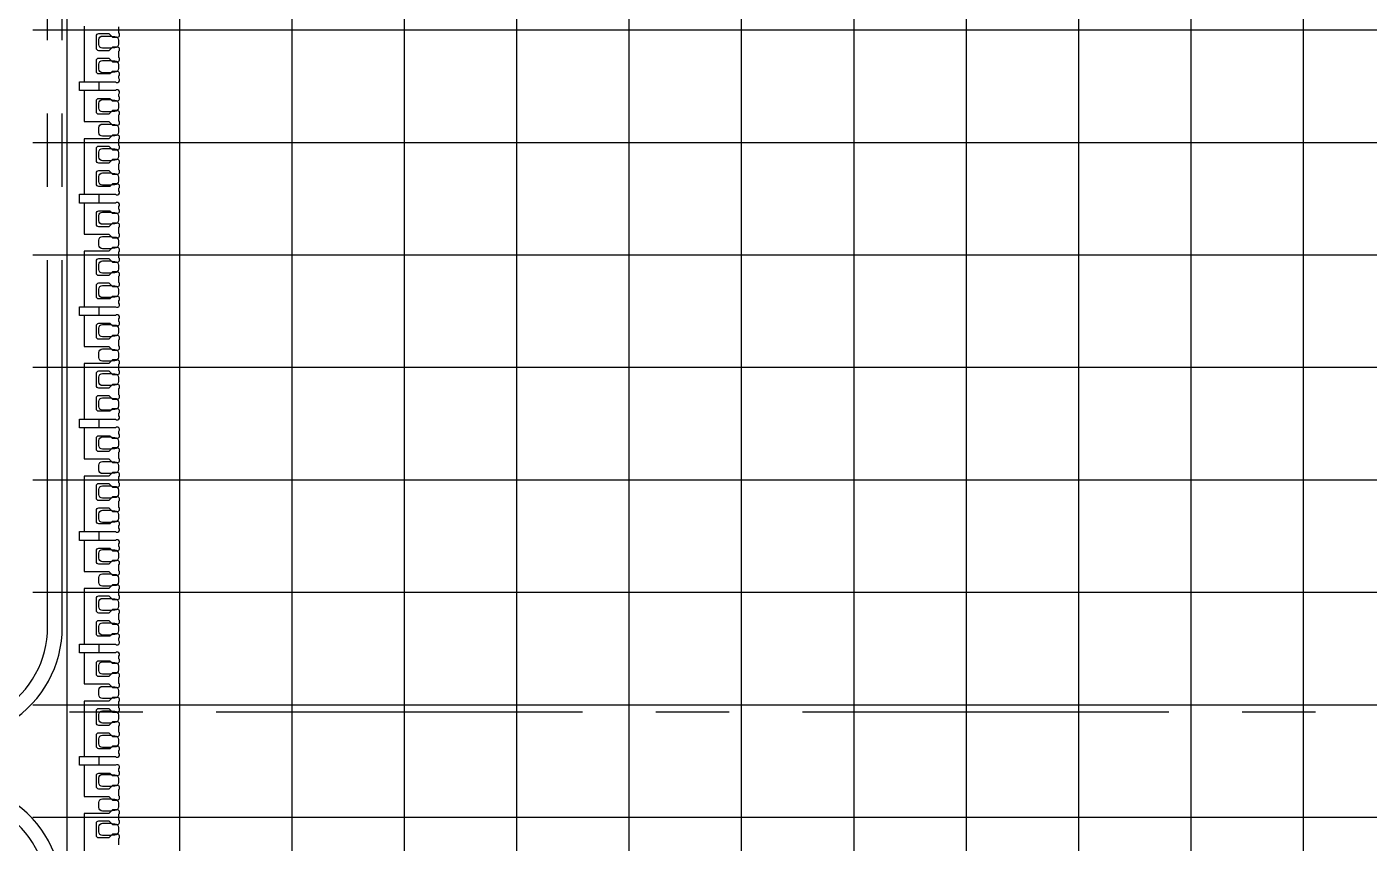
# Model space of a CAD drawing. Extents: x -105 to 405, y -68 to 126.
# Drawn here: x 236.63 to 264.11, y 63.49 to 80.19 of the extents above; entities that cross this region are included whole.
import ezdxf

# ---------------------------------------------------------------- set-up
doc = ezdxf.new("R2010")
doc.units = 0
doc.linetypes.add('CENTER', pattern=[12, 7.5, -1.5, 1.5, -1.5])
doc.linetypes.add('PHANTOM', pattern=[15, 7.5, -1.5, 1.5, -1.5, 1.5, -1.5])
doc.layers.add('2', color=7, linetype='CONTINUOUS')
doc.layers.add('2D', color=4, linetype='CONTINUOUS')

msp = doc.modelspace()

# ---------------------------------------------------------------- linework, layer by layer
at = {"layer": '2', "linetype": 'CONTINUOUS'}
for points in [[(237.8045, 80.1999), (237.8045, 79.0649), (238.4438, 79.0649, 1.010051), (238.5145, 79.1356), (238.5145, 79.1892, 0.6718011), (238.4795, 79.2749), (238.3795, 79.2749), (238.3295, 79.2249), (238.1045, 79.2249, -0.4142136), (238.0545, 79.2749), (238.0545, 79.4999, -0.4142136), (238.1045, 79.5499), (238.3045, 79.5499), (238.3795, 79.4749), (238.4795, 79.4749, 0.6718011), (238.5145, 79.5606), (238.5145, 79.6892, 0.6718011), (238.4795, 79.7749), (238.3795, 79.7749), (238.3045, 79.6999), (238.1045, 79.6999, -0.4142136), (238.0545, 79.7499), (238.0545, 79.9999, -0.4142136), (238.1045, 80.0499), (238.3045, 80.0499), (238.3795, 79.9749), (238.4795, 79.9749, 0.6718011), (238.5145, 80.0606), (238.5145, 80.1892, 0.6718011)], [(238.5145, 63.4606), (238.5145, 63.5892, 0.6718011), (238.4795, 63.6749), (238.3795, 63.6749), (238.3045, 63.5999), (238.1045, 63.5999, -0.4142136), (238.0545, 63.6499), (238.0545, 63.8999, -0.4142136), (238.1045, 63.9499), (238.3045, 63.9499), (238.3795, 63.8749), (238.4795, 63.8749, 0.6718011), (238.5145, 63.9606), (238.5145, 64.0892, 0.6718011), (238.4795, 64.1749), (238.3795, 64.1749), (238.3045, 64.0999), (238.1045, 64.0999), (237.8045, 64.0999), (237.8045, 62.9649)]]:
    msp.add_lwpolyline(points, format="xyb", dxfattribs=at)
for points in [[(238.1045, 78.2499), (238.3045, 78.2499), (238.3795, 78.1749), (238.4795, 78.1749, 0.6718011), (238.5145, 78.2606), (238.5145, 78.3892, 0.6718011), (238.4795, 78.4749), (238.3795, 78.4749), (238.3045, 78.3999), (238.1045, 78.3999, -0.4142136), (238.0545, 78.4499), (238.0545, 78.6749, -0.4142136), (238.1045, 78.7249), (238.3295, 78.7249), (238.3795, 78.6749), (238.4795, 78.6749, 0.6718011), (238.5145, 78.7606), (238.5145, 78.8142, 1.010051), (238.4438, 78.8849), (237.8045, 78.8849), (237.8045, 78.2499)], [(237.8045, 77.8999), (237.8045, 76.7649), (238.4438, 76.7649, 1.010051), (238.5145, 76.8356), (238.5145, 76.8892, 0.6718011), (238.4795, 76.9749), (238.3795, 76.9749), (238.3295, 76.9249), (238.1045, 76.9249, -0.4142136), (238.0545, 76.9749), (238.0545, 77.1999, -0.4142136), (238.1045, 77.2499), (238.3045, 77.2499), (238.3795, 77.1749), (238.4795, 77.1749, 0.6718011), (238.5145, 77.2606), (238.5145, 77.3892, 0.6718011), (238.4795, 77.4749), (238.3795, 77.4749), (238.3045, 77.3999), (238.1045, 77.3999, -0.4142136), (238.0545, 77.4499), (238.0545, 77.6999, -0.4142136), (238.1045, 77.7499), (238.3045, 77.7499), (238.3795, 77.6749), (238.4795, 77.6749, 0.6718011), (238.5145, 77.7606), (238.5145, 77.8892, 0.6718011), (238.4795, 77.9749), (238.3795, 77.9749), (238.3045, 77.8999), (238.1045, 77.8999)], [(238.1045, 75.9499), (238.3045, 75.9499), (238.3795, 75.8749), (238.4795, 75.8749, 0.6718011), (238.5145, 75.9606), (238.5145, 76.0892, 0.6718011), (238.4795, 76.1749), (238.3795, 76.1749), (238.3045, 76.0999), (238.1045, 76.0999, -0.4142136), (238.0545, 76.1499), (238.0545, 76.3749, -0.4142136), (238.1045, 76.4249), (238.3295, 76.4249), (238.3795, 76.3749), (238.4795, 76.3749, 0.6718011), (238.5145, 76.4606), (238.5145, 76.5142, 1.010051), (238.4438, 76.5849), (237.8045, 76.5849), (237.8045, 75.9499)], [(237.8045, 75.5999), (237.8045, 74.4649), (238.4438, 74.4649, 1.010051), (238.5145, 74.5356), (238.5145, 74.5892, 0.6718011), (238.4795, 74.6749), (238.3795, 74.6749), (238.3295, 74.6249), (238.1045, 74.6249, -0.4142136), (238.0545, 74.6749), (238.0545, 74.8999, -0.4142136), (238.1045, 74.9499), (238.3045, 74.9499), (238.3795, 74.8749), (238.4795, 74.8749, 0.6718011), (238.5145, 74.9606), (238.5145, 75.0892, 0.6718011), (238.4795, 75.1749), (238.3795, 75.1749), (238.3045, 75.0999), (238.1045, 75.0999, -0.4142136), (238.0545, 75.1499), (238.0545, 75.3999, -0.4142136), (238.1045, 75.4499), (238.3045, 75.4499), (238.3795, 75.3749), (238.4795, 75.3749, 0.6718011), (238.5145, 75.4606), (238.5145, 75.5892, 0.6718011), (238.4795, 75.6749), (238.3795, 75.6749), (238.3045, 75.5999), (238.1045, 75.5999)], [(238.1045, 73.6499), (238.3045, 73.6499), (238.3795, 73.5749), (238.4795, 73.5749, 0.6718011), (238.5145, 73.6606), (238.5145, 73.7892, 0.6718011), (238.4795, 73.8749), (238.3795, 73.8749), (238.3045, 73.7999), (238.1045, 73.7999, -0.4142136), (238.0545, 73.8499), (238.0545, 74.0749, -0.4142136), (238.1045, 74.1249), (238.3295, 74.1249), (238.3795, 74.0749), (238.4795, 74.0749, 0.6718011), (238.5145, 74.1606), (238.5145, 74.2142, 1.010051), (238.4438, 74.2849), (237.8045, 74.2849), (237.8045, 73.6499)], [(237.8045, 73.2999), (237.8045, 72.1649), (238.4438, 72.1649, 1.010051), (238.5145, 72.2356), (238.5145, 72.2892, 0.6718011), (238.4795, 72.3749), (238.3795, 72.3749), (238.3295, 72.3249), (238.1045, 72.3249, -0.4142136), (238.0545, 72.3749), (238.0545, 72.5999, -0.4142136), (238.1045, 72.6499), (238.3045, 72.6499), (238.3795, 72.5749), (238.4795, 72.5749, 0.6718011), (238.5145, 72.6606), (238.5145, 72.7892, 0.6718011), (238.4795, 72.8749), (238.3795, 72.8749), (238.3045, 72.7999), (238.1045, 72.7999, -0.4142136), (238.0545, 72.8499), (238.0545, 73.0999, -0.4142136), (238.1045, 73.1499), (238.3045, 73.1499), (238.3795, 73.0749), (238.4795, 73.0749, 0.6718011), (238.5145, 73.1606), (238.5145, 73.2892, 0.6718011), (238.4795, 73.3749), (238.3795, 73.3749), (238.3045, 73.2999), (238.1045, 73.2999)], [(238.1045, 71.3499), (238.3045, 71.3499), (238.3795, 71.2749), (238.4795, 71.2749, 0.6718011), (238.5145, 71.3606), (238.5145, 71.4892, 0.6718011), (238.4795, 71.5749), (238.3795, 71.5749), (238.3045, 71.4999), (238.1045, 71.4999, -0.4142136), (238.0545, 71.5499), (238.0545, 71.7749, -0.4142136), (238.1045, 71.8249), (238.3295, 71.8249), (238.3795, 71.7749), (238.4795, 71.7749, 0.6718011), (238.5145, 71.8606), (238.5145, 71.9142, 1.010051), (238.4438, 71.9849), (237.8045, 71.9849), (237.8045, 71.3499)], [(237.8045, 70.9999), (237.8045, 69.8649), (238.4438, 69.8649, 1.010051), (238.5145, 69.9356), (238.5145, 69.9892, 0.6718011), (238.4795, 70.0749), (238.3795, 70.0749), (238.3295, 70.0249), (238.1045, 70.0249, -0.4142136), (238.0545, 70.0749), (238.0545, 70.2999, -0.4142136), (238.1045, 70.3499), (238.3045, 70.3499), (238.3795, 70.2749), (238.4795, 70.2749, 0.6718011), (238.5145, 70.3606), (238.5145, 70.4892, 0.6718011), (238.4795, 70.5749), (238.3795, 70.5749), (238.3045, 70.4999), (238.1045, 70.4999, -0.4142136), (238.0545, 70.5499), (238.0545, 70.7999, -0.4142136), (238.1045, 70.8499), (238.3045, 70.8499), (238.3795, 70.7749), (238.4795, 70.7749, 0.6718011), (238.5145, 70.8606), (238.5145, 70.9892, 0.6718011), (238.4795, 71.0749), (238.3795, 71.0749), (238.3045, 70.9999), (238.1045, 70.9999)], [(238.1045, 69.0499), (238.3045, 69.0499), (238.3795, 68.9749), (238.4795, 68.9749, 0.6718011), (238.5145, 69.0606), (238.5145, 69.1892, 0.6718011), (238.4795, 69.2749), (238.3795, 69.2749), (238.3045, 69.1999), (238.1045, 69.1999, -0.4142136), (238.0545, 69.2499), (238.0545, 69.4749, -0.4142136), (238.1045, 69.5249), (238.3295, 69.5249), (238.3795, 69.4749), (238.4795, 69.4749, 0.6718011), (238.5145, 69.5606), (238.5145, 69.6142, 1.010051), (238.4438, 69.6849), (237.8045, 69.6849), (237.8045, 69.0499)], [(237.8045, 68.6999), (237.8045, 67.5649), (238.4438, 67.5649, 1.010051), (238.5145, 67.6356), (238.5145, 67.6892, 0.6718011), (238.4795, 67.7749), (238.3795, 67.7749), (238.3295, 67.7249), (238.1045, 67.7249, -0.4142136), (238.0545, 67.7749), (238.0545, 67.9999, -0.4142136), (238.1045, 68.0499), (238.3045, 68.0499), (238.3795, 67.9749), (238.4795, 67.9749, 0.6718011), (238.5145, 68.0606), (238.5145, 68.1892, 0.6718011), (238.4795, 68.2749), (238.3795, 68.2749), (238.3045, 68.1999), (238.1045, 68.1999, -0.4142136), (238.0545, 68.2499), (238.0545, 68.4999, -0.4142136), (238.1045, 68.5499), (238.3045, 68.5499), (238.3795, 68.4749), (238.4795, 68.4749, 0.6718011), (238.5145, 68.5606), (238.5145, 68.6892, 0.6718011), (238.4795, 68.7749), (238.3795, 68.7749), (238.3045, 68.6999), (238.1045, 68.6999)], [(238.1045, 66.7499), (238.3045, 66.7499), (238.3795, 66.6749), (238.4795, 66.6749, 0.6718011), (238.5145, 66.7606), (238.5145, 66.8892, 0.6718011), (238.4795, 66.9749), (238.3795, 66.9749), (238.3045, 66.8999), (238.1045, 66.8999, -0.4142136), (238.0545, 66.9499), (238.0545, 67.1749, -0.4142136), (238.1045, 67.2249), (238.3295, 67.2249), (238.3795, 67.1749), (238.4795, 67.1749, 0.6718011), (238.5145, 67.2606), (238.5145, 67.3142, 1.010051), (238.4438, 67.3849), (237.8045, 67.3849), (237.8045, 66.7499)], [(237.8045, 66.3999), (237.8045, 65.2649), (238.4438, 65.2649, 1.010051), (238.5145, 65.3356), (238.5145, 65.3892, 0.6718011), (238.4795, 65.4749), (238.3795, 65.4749), (238.3295, 65.4249), (238.1045, 65.4249, -0.4142136), (238.0545, 65.4749), (238.0545, 65.6999, -0.4142136), (238.1045, 65.7499), (238.3045, 65.7499), (238.3795, 65.6749), (238.4795, 65.6749, 0.6718011), (238.5145, 65.7606), (238.5145, 65.8892, 0.6718011), (238.4795, 65.9749), (238.3795, 65.9749), (238.3045, 65.8999), (238.1045, 65.8999, -0.4142136), (238.0545, 65.9499), (238.0545, 66.1999, -0.4142136), (238.1045, 66.2499), (238.3045, 66.2499), (238.3795, 66.1749), (238.4795, 66.1749, 0.6718011), (238.5145, 66.2606), (238.5145, 66.3892, 0.6718011), (238.4795, 66.4749), (238.3795, 66.4749), (238.3045, 66.3999), (238.1045, 66.3999)], [(238.1045, 64.4499), (238.3045, 64.4499), (238.3795, 64.3749), (238.4795, 64.3749, 0.6718011), (238.5145, 64.4606), (238.5145, 64.5892, 0.6718011), (238.4795, 64.6749), (238.3795, 64.6749), (238.3045, 64.5999), (238.1045, 64.5999, -0.4142136), (238.0545, 64.6499), (238.0545, 64.8749, -0.4142136), (238.1045, 64.9249), (238.3295, 64.9249), (238.3795, 64.8749), (238.4795, 64.8749, 0.6718011), (238.5145, 64.9606), (238.5145, 65.0142, 1.010051), (238.4438, 65.0849), (237.8045, 65.0849), (237.8045, 64.4499)]]:
    msp.add_lwpolyline(points, format="xyb", close=True, dxfattribs=at)
at = {"layer": '2D'}
for p, q in [((239.7545, 96.9749), (239.7545, 33.3749)), ((242.0545, 96.9749), (242.0545, 33.3749)), ((244.3545, 96.9749), (244.3545, 33.3749)), ((246.6545, 96.9749), (246.6545, 33.3749)), ((248.9545, 96.9749), (248.9545, 33.3749)), ((251.2545, 96.9749), (251.2545, 33.3749)), ((253.5545, 96.9749), (253.5545, 33.3749)), ((255.8545, 96.9749), (255.8545, 33.3749)), ((258.1545, 96.9749), (258.1545, 33.3749)), ((260.4545, 96.9749), (260.4545, 33.3749)), ((262.7545, 96.9749), (262.7545, 33.3749)), ((236.7545, 80.1249), (293.3545, 80.1249)), ((236.7545, 77.8249), (293.3545, 77.8249)), ((236.7545, 75.5249), (293.3545, 75.5249)), ((236.7545, 73.2249), (293.3545, 73.2249)), ((236.7545, 70.9249), (293.3545, 70.9249)), ((236.7545, 68.6249), (293.3545, 68.6249)), ((236.7545, 66.3249), (293.3545, 66.3249)), ((236.7545, 64.0249), (293.3545, 64.0249))]:
    msp.add_line(p, q, dxfattribs=at)
at = {"layer": '2D', "color": 7, "linetype": 'CENTER'}
msp.add_line((296.0045, 66.1749), (229.5045, 66.1749), dxfattribs=at)
at = {"layer": '2D', "color": 3, "linetype": 'PHANTOM'}
for points in [[(237.0545, 62.4363, 0.2559241), (236.1314, 64.1216, -0.5477226), (236.1314, 66.2282, 0.2559241), (237.0545, 67.9135), (237.0545, 92.9363, 0.2559241), (236.1314, 94.6216, -0.9166595), (237.2852, 96.8288, 0.0990195), (238.0545, 96.6749), (292.0545, 96.6749, 0.0990195), (292.8237, 96.8288, -0.9166595), (293.9776, 94.6216, 0.2559241), (293.0545, 92.9363), (293.0545, 67.9135, 0.2559241), (293.9776, 66.2282, -0.5477226), (293.9776, 64.1216, 0.2559241), (293.0545, 62.4363), (293.0545, 37.4135, 0.2559241), (293.9776, 35.7282, -0.9166595), (292.8237, 33.5211, 0.0990195), (292.0545, 33.6749), (238.0545, 33.6749, 0.0990195), (237.2852, 33.5211, -0.9166595), (236.1314, 35.7282, 0.2559241), (237.0545, 37.4135)], [(237.3545, 62.4363, 0.2559241), (236.2929, 64.3744, -0.5477226), (236.2929, 65.9755, 0.2559241), (237.3545, 67.9135), (237.3545, 92.9363, 0.2559241), (236.2929, 94.8744, -0.9166595), (237.1699, 96.5519, 0.0990195), (238.0545, 96.3749), (292.0545, 96.3749, 0.0990195), (292.9391, 96.5519, -0.9166595), (293.816, 94.8744, 0.2559241), (292.7545, 92.9363), (292.7545, 67.9135, 0.2559241), (293.816, 65.9755, -0.5477226), (293.816, 64.3744, 0.2559241), (292.7545, 62.4363), (292.7545, 37.4135, 0.2559241), (293.816, 35.4755, -0.9166595), (292.9391, 33.798, 0.0990195), (292.0545, 33.9749), (238.0545, 33.9749, 0.0990195), (237.1699, 33.798, -0.9166595), (236.2929, 35.4755, 0.2559241), (237.3545, 37.4135)]]:
    msp.add_lwpolyline(points, format="xyb", close=True, dxfattribs=at)
at = {"layer": '2D', "linetype": 'CONTINUOUS'}
msp.add_lwpolyline([(237.4545, 62.8749), (237.4545, 65.1749), (237.4545, 67.4749), (237.4545, 69.7749), (237.4545, 72.0749), (237.4545, 74.3749), (237.4545, 76.6749), (237.4545, 78.9749), (237.4545, 81.2749)], dxfattribs=at)
for points in [[(238.1795, 79.9999), (238.3545, 79.9999), (238.3795, 79.9899), (238.4295, 79.9899, -0.4142136), (238.5045, 79.9149), (238.5045, 79.8349, -0.4142136), (238.4295, 79.7599), (238.3795, 79.7599), (238.3545, 79.7499), (238.1795, 79.7499, -0.4142136), (238.1045, 79.8249), (238.1045, 79.9249, -0.4142136)], [(238.1795, 79.4999), (238.3545, 79.4999), (238.3795, 79.4899), (238.4295, 79.4899, -0.4142136), (238.5045, 79.4149), (238.5045, 79.3349, -0.4142136), (238.4295, 79.2599), (238.3795, 79.2599), (238.3545, 79.2499), (238.1795, 79.2499, -0.4142136), (238.1045, 79.3249), (238.1045, 79.4249, -0.4142136)], [(238.1795, 78.6999), (238.3545, 78.6999), (238.3795, 78.6899), (238.4295, 78.6899, -0.4142136), (238.5045, 78.6149), (238.5045, 78.5349, -0.4142136), (238.4295, 78.4599), (238.3795, 78.4599), (238.3545, 78.4499), (238.1795, 78.4499, -0.4142136), (238.1045, 78.5249), (238.1045, 78.6249, -0.4142136)], [(238.1795, 78.1999), (238.3545, 78.1999), (238.3795, 78.1899), (238.4295, 78.1899, -0.4142136), (238.5045, 78.1149), (238.5045, 78.0349, -0.4142136), (238.4295, 77.9599), (238.3795, 77.9599), (238.3545, 77.9499), (238.1795, 77.9499, -0.4142136), (238.1045, 78.0249), (238.1045, 78.1249, -0.4142136)], [(238.1795, 77.6999), (238.3545, 77.6999), (238.3795, 77.6899), (238.4295, 77.6899, -0.4142136), (238.5045, 77.6149), (238.5045, 77.5349, -0.4142136), (238.4295, 77.4599), (238.3795, 77.4599), (238.3545, 77.4499), (238.1795, 77.4499, -0.4142136), (238.1045, 77.5249), (238.1045, 77.6249, -0.4142136)], [(238.1795, 77.1999), (238.3545, 77.1999), (238.3795, 77.1899), (238.4295, 77.1899, -0.4142136), (238.5045, 77.1149), (238.5045, 77.0349, -0.4142136), (238.4295, 76.9599), (238.3795, 76.9599), (238.3545, 76.9499), (238.1795, 76.9499, -0.4142136), (238.1045, 77.0249), (238.1045, 77.1249, -0.4142136)], [(238.1795, 76.3999), (238.3545, 76.3999), (238.3795, 76.3899), (238.4295, 76.3899, -0.4142136), (238.5045, 76.3149), (238.5045, 76.2349, -0.4142136), (238.4295, 76.1599), (238.3795, 76.1599), (238.3545, 76.1499), (238.1795, 76.1499, -0.4142136), (238.1045, 76.2249), (238.1045, 76.3249, -0.4142136)], [(238.1795, 75.8999), (238.3545, 75.8999), (238.3795, 75.8899), (238.4295, 75.8899, -0.4142136), (238.5045, 75.8149), (238.5045, 75.7349, -0.4142136), (238.4295, 75.6599), (238.3795, 75.6599), (238.3545, 75.6499), (238.1795, 75.6499, -0.4142136), (238.1045, 75.7249), (238.1045, 75.8249, -0.4142136)], [(238.1795, 75.3999), (238.3545, 75.3999), (238.3795, 75.3899), (238.4295, 75.3899, -0.4142136), (238.5045, 75.3149), (238.5045, 75.2349, -0.4142136), (238.4295, 75.1599), (238.3795, 75.1599), (238.3545, 75.1499), (238.1795, 75.1499, -0.4142136), (238.1045, 75.2249), (238.1045, 75.3249, -0.4142136)], [(238.1795, 74.8999), (238.3545, 74.8999), (238.3795, 74.8899), (238.4295, 74.8899, -0.4142136), (238.5045, 74.8149), (238.5045, 74.7349, -0.4142136), (238.4295, 74.6599), (238.3795, 74.6599), (238.3545, 74.6499), (238.1795, 74.6499, -0.4142136), (238.1045, 74.7249), (238.1045, 74.8249, -0.4142136)], [(238.1795, 74.0999), (238.3545, 74.0999), (238.3795, 74.0899), (238.4295, 74.0899, -0.4142136), (238.5045, 74.0149), (238.5045, 73.9349, -0.4142136), (238.4295, 73.8599), (238.3795, 73.8599), (238.3545, 73.8499), (238.1795, 73.8499, -0.4142136), (238.1045, 73.9249), (238.1045, 74.0249, -0.4142136)], [(238.1795, 73.5999), (238.3545, 73.5999), (238.3795, 73.5899), (238.4295, 73.5899, -0.4142136), (238.5045, 73.5149), (238.5045, 73.4349, -0.4142136), (238.4295, 73.3599), (238.3795, 73.3599), (238.3545, 73.3499), (238.1795, 73.3499, -0.4142136), (238.1045, 73.4249), (238.1045, 73.5249, -0.4142136)], [(238.1795, 73.0999), (238.3545, 73.0999), (238.3795, 73.0899), (238.4295, 73.0899, -0.4142136), (238.5045, 73.0149), (238.5045, 72.9349, -0.4142136), (238.4295, 72.8599), (238.3795, 72.8599), (238.3545, 72.8499), (238.1795, 72.8499, -0.4142136), (238.1045, 72.9249), (238.1045, 73.0249, -0.4142136)], [(238.1795, 72.5999), (238.3545, 72.5999), (238.3795, 72.5899), (238.4295, 72.5899, -0.4142136), (238.5045, 72.5149), (238.5045, 72.4349, -0.4142136), (238.4295, 72.3599), (238.3795, 72.3599), (238.3545, 72.3499), (238.1795, 72.3499, -0.4142136), (238.1045, 72.4249), (238.1045, 72.5249, -0.4142136)], [(238.1795, 71.7999), (238.3545, 71.7999), (238.3795, 71.7899), (238.4295, 71.7899, -0.4142136), (238.5045, 71.7149), (238.5045, 71.6349, -0.4142136), (238.4295, 71.5599), (238.3795, 71.5599), (238.3545, 71.5499), (238.1795, 71.5499, -0.4142136), (238.1045, 71.6249), (238.1045, 71.7249, -0.4142136)], [(238.1795, 71.2999), (238.3545, 71.2999), (238.3795, 71.2899), (238.4295, 71.2899, -0.4142136), (238.5045, 71.2149), (238.5045, 71.1349, -0.4142136), (238.4295, 71.0599), (238.3795, 71.0599), (238.3545, 71.0499), (238.1795, 71.0499, -0.4142136), (238.1045, 71.1249), (238.1045, 71.2249, -0.4142136)], [(238.1795, 70.7999), (238.3545, 70.7999), (238.3795, 70.7899), (238.4295, 70.7899, -0.4142136), (238.5045, 70.7149), (238.5045, 70.6349, -0.4142136), (238.4295, 70.5599), (238.3795, 70.5599), (238.3545, 70.5499), (238.1795, 70.5499, -0.4142136), (238.1045, 70.6249), (238.1045, 70.7249, -0.4142136)], [(238.1795, 70.2999), (238.3545, 70.2999), (238.3795, 70.2899), (238.4295, 70.2899, -0.4142136), (238.5045, 70.2149), (238.5045, 70.1349, -0.4142136), (238.4295, 70.0599), (238.3795, 70.0599), (238.3545, 70.0499), (238.1795, 70.0499, -0.4142136), (238.1045, 70.1249), (238.1045, 70.2249, -0.4142136)], [(238.1795, 69.4999), (238.3545, 69.4999), (238.3795, 69.4899), (238.4295, 69.4899, -0.4142136), (238.5045, 69.4149), (238.5045, 69.3349, -0.4142136), (238.4295, 69.2599), (238.3795, 69.2599), (238.3545, 69.2499), (238.1795, 69.2499, -0.4142136), (238.1045, 69.3249), (238.1045, 69.4249, -0.4142136)], [(238.1795, 68.9999), (238.3545, 68.9999), (238.3795, 68.9899), (238.4295, 68.9899, -0.4142136), (238.5045, 68.9149), (238.5045, 68.8349, -0.4142136), (238.4295, 68.7599), (238.3795, 68.7599), (238.3545, 68.7499), (238.1795, 68.7499, -0.4142136), (238.1045, 68.8249), (238.1045, 68.9249, -0.4142136)], [(238.1795, 68.4999), (238.3545, 68.4999), (238.3795, 68.4899), (238.4295, 68.4899, -0.4142136), (238.5045, 68.4149), (238.5045, 68.3349, -0.4142136), (238.4295, 68.2599), (238.3795, 68.2599), (238.3545, 68.2499), (238.1795, 68.2499, -0.4142136), (238.1045, 68.3249), (238.1045, 68.4249, -0.4142136)], [(238.1795, 67.9999), (238.3545, 67.9999), (238.3795, 67.9899), (238.4295, 67.9899, -0.4142136), (238.5045, 67.9149), (238.5045, 67.8349, -0.4142136), (238.4295, 67.7599), (238.3795, 67.7599), (238.3545, 67.7499), (238.1795, 67.7499, -0.4142136), (238.1045, 67.8249), (238.1045, 67.9249, -0.4142136)], [(238.1795, 67.1999), (238.3545, 67.1999), (238.3795, 67.1899), (238.4295, 67.1899, -0.4142136), (238.5045, 67.1149), (238.5045, 67.0349, -0.4142136), (238.4295, 66.9599), (238.3795, 66.9599), (238.3545, 66.9499), (238.1795, 66.9499, -0.4142136), (238.1045, 67.0249), (238.1045, 67.1249, -0.4142136)], [(238.1795, 66.6999), (238.3545, 66.6999), (238.3795, 66.6899), (238.4295, 66.6899, -0.4142136), (238.5045, 66.6149), (238.5045, 66.5349, -0.4142136), (238.4295, 66.4599), (238.3795, 66.4599), (238.3545, 66.4499), (238.1795, 66.4499, -0.4142136), (238.1045, 66.5249), (238.1045, 66.6249, -0.4142136)], [(238.1795, 66.1999), (238.3545, 66.1999), (238.3795, 66.1899), (238.4295, 66.1899, -0.4142136), (238.5045, 66.1149), (238.5045, 66.0349, -0.4142136), (238.4295, 65.9599), (238.3795, 65.9599), (238.3545, 65.9499), (238.1795, 65.9499, -0.4142136), (238.1045, 66.0249), (238.1045, 66.1249, -0.4142136)], [(238.1795, 65.6999), (238.3545, 65.6999), (238.3795, 65.6899), (238.4295, 65.6899, -0.4142136), (238.5045, 65.6149), (238.5045, 65.5349, -0.4142136), (238.4295, 65.4599), (238.3795, 65.4599), (238.3545, 65.4499), (238.1795, 65.4499, -0.4142136), (238.1045, 65.5249), (238.1045, 65.6249, -0.4142136)], [(238.1795, 64.8999), (238.3545, 64.8999), (238.3795, 64.8899), (238.4295, 64.8899, -0.4142136), (238.5045, 64.8149), (238.5045, 64.7349, -0.4142136), (238.4295, 64.6599), (238.3795, 64.6599), (238.3545, 64.6499), (238.1795, 64.6499, -0.4142136), (238.1045, 64.7249), (238.1045, 64.8249, -0.4142136)], [(238.1795, 64.3999), (238.3545, 64.3999), (238.3795, 64.3899), (238.4295, 64.3899, -0.4142136), (238.5045, 64.3149), (238.5045, 64.2349, -0.4142136), (238.4295, 64.1599), (238.3795, 64.1599), (238.3545, 64.1499), (238.1795, 64.1499, -0.4142136), (238.1045, 64.2249), (238.1045, 64.3249, -0.4142136)], [(238.1795, 63.8999), (238.3545, 63.8999), (238.3795, 63.8899), (238.4295, 63.8899, -0.4142136), (238.5045, 63.8149), (238.5045, 63.7349, -0.4142136), (238.4295, 63.6599), (238.3795, 63.6599), (238.3545, 63.6499), (238.1795, 63.6499, -0.4142136), (238.1045, 63.7249), (238.1045, 63.8249, -0.4142136)]]:
    msp.add_lwpolyline(points, format="xyb", close=True, dxfattribs=at)
for points in [[(237.7045, 78.8849), (237.7045, 78.9749), (237.7045, 79.0649), (238.1045, 79.0649), (238.1045, 78.9749), (238.1045, 78.8849)], [(237.7045, 76.5849), (237.7045, 76.6749), (237.7045, 76.7649), (238.1045, 76.7649), (238.1045, 76.6749), (238.1045, 76.5849)], [(237.7045, 74.2849), (237.7045, 74.3749), (237.7045, 74.4649), (238.1045, 74.4649), (238.1045, 74.3749), (238.1045, 74.2849)], [(237.7045, 71.9849), (237.7045, 72.0749), (237.7045, 72.1649), (238.1045, 72.1649), (238.1045, 72.0749), (238.1045, 71.9849)], [(237.7045, 69.6849), (237.7045, 69.7749), (237.7045, 69.8649), (238.1045, 69.8649), (238.1045, 69.7749), (238.1045, 69.6849)], [(237.7045, 67.3849), (237.7045, 67.4749), (237.7045, 67.5649), (238.1045, 67.5649), (238.1045, 67.4749), (238.1045, 67.3849)], [(237.7045, 65.0849), (237.7045, 65.1749), (237.7045, 65.2649), (238.1045, 65.2649), (238.1045, 65.1749), (238.1045, 65.0849)]]:
    msp.add_lwpolyline(points, close=True, dxfattribs=at)

doc.saveas('drawing.dxf')
